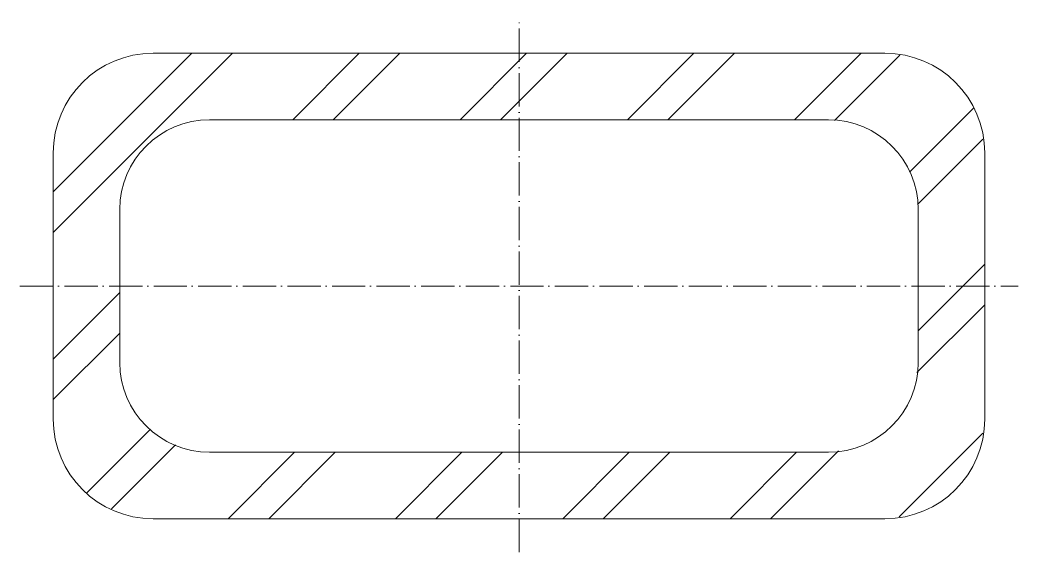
# Model space of a CAD drawing. Header units: metres. Extents: x -75 to 75, y -40 to 40.
import ezdxf

# ---------------------------------------------------------------- set-up
doc = ezdxf.new("R2010")
doc.units = ezdxf.units.M
doc.linetypes.add('MV_hartlijn_staal', pattern=[6.6, 5, -0.8, 0, -0.8])
doc.layers.add('A-DETL-GENF', color=92, linetype='Continuous', lineweight=18)

# ---------------------------------------------------------------- blocks, each defined once
blk = doc.blocks.new('28 Staalprofielen- koker RHS-2d - K140_70_10-3531647-00_0 Basismaterialen')
at = {"layer": 'A-DETL-GENF', "lineweight": 13}
h = blk.add_hatch(dxfattribs=at)
h.set_pattern_fill('FP_360', color=256, style=0, pattern_type=2)
h.set_pattern_definition([(45, (3450.222, 4414.438), (-12.57236, 12.57236), []), (45, (3450.222, 4433.488), (-12.57236, 12.57236), [])])
h.paths.add_polyline_path([(37.39, -35), (55, -35), (58.88, -34.49), (62.5, -32.99), (65.61, -30.61), (67.99, -27.5), (69.49, -23.88), (70, -20), (70, 20), (69.49, 23.88), (67.99, 27.5), (65.61, 30.61), (62.5, 32.99), (58.88, 34.49), (55, 35), (-55, 35), (-58.88, 34.49), (-62.5, 32.99), (-65.61, 30.61), (-67.99, 27.5), (-69.49, 23.88), (-70, 20), (-70, -20), (-69.49, -23.88), (-67.99, -27.5), (-65.61, -30.61), (-62.5, -32.99), (-58.88, -34.49), (-55, -35)])
h.paths.add_polyline_path([(-46.5, -25), (-49.99, -24.54), (-53.25, -23.19), (-56.05, -21.05), (-58.19, -18.25), (-59.54, -14.99), (-60, -11.5), (-60, 11.5), (-59.54, 14.99), (-58.19, 18.25), (-56.05, 21.05), (-53.25, 23.19), (-49.99, 24.54), (-46.5, 25), (46.5, 25), (49.99, 24.54), (53.25, 23.19), (56.05, 21.05), (58.19, 18.25), (59.54, 14.99), (60, 11.5), (60, -11.5), (59.54, -14.99), (58.19, -18.25), (56.05, -21.05), (53.25, -23.19), (49.99, -24.54), (46.5, -25), (37.39, -25)])
at = {"layer": 'A-DETL-GENF', "linetype": 'MV_hartlijn_staal', "lineweight": 13}
for p, q in [((0, -40), (0, 40)), ((-75, 0), (75, 0))]:
    blk.add_line(p, q, dxfattribs=at)
at = {"layer": 'A-DETL-GENF'}
for p, q in [((55, 35), (-55, 35)), ((-55, 35), (55, 35)), ((-46.5, 25), (46.5, 25)), ((-46.5, 25), (46.5, 25)), ((-70, 20), (-70, -20)), ((-70, -20), (-70, 20)), ((70, -20), (70, 20)), ((70, 20), (70, -20)), ((-60, -11.5), (-60, 11.5)), ((-60, -11.5), (-60, 11.5)), ((60, 11.5), (60, -11.5)), ((60, 11.5), (60, -11.5)), ((46.5, -25), (-46.5, -25)), ((46.5, -25), (-46.5, -25)), ((-55, -35), (55, -35)), ((55, -35), (-55, -35))]:
    blk.add_line(p, q, dxfattribs=at)
for centre, radius, start, end in [((-55, 20), 15, 90, 180), ((-55, 20), 15, 90, 180), ((55, 20), 15, 360, 90), ((55, 20), 15, 360, 90), ((-46.5, 11.5), 13.5, 90, 180), ((-46.5, 11.5), 13.5, 90, 180), ((46.5, 11.5), 13.5, 0, 90), ((46.5, 11.5), 13.5, 360, 90), ((-46.5, -11.5), 13.5, 180, 270), ((-46.5, -11.5), 13.5, 180, 270), ((46.5, -11.5), 13.5, 270, 360), ((46.5, -11.5), 13.5, 270, 360), ((-55, -20), 15, 180, 270), ((-55, -20), 15, 180, 270), ((55, -20), 15, 270, 0), ((55, -20), 15, 270, 0)]:
    blk.add_arc(centre, radius, start, end, dxfattribs=at)

msp = doc.modelspace()

# ---------------------------------------------------------------- block references
msp.add_blockref('28 Staalprofielen- koker RHS-2d - K140_70_10-3531647-00_0 Basismaterialen', (0, 0))

doc.saveas('drawing.dxf')
